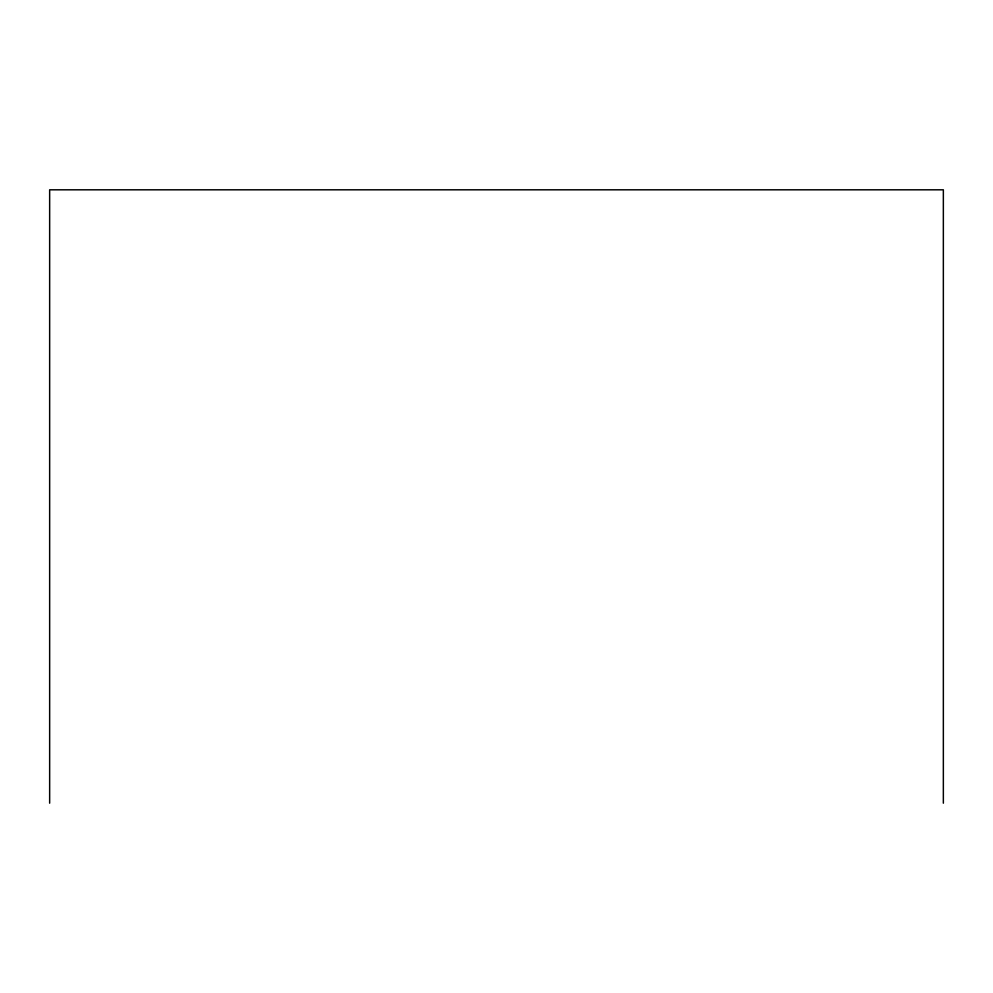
<?xml version="1.0" encoding="UTF-8"?>
<svg xmlns="http://www.w3.org/2000/svg" width="993" height="993" viewBox="0 0 993 993"><rect width="100%" height="100%" fill="white"/><g stroke="black" fill="none" stroke-linecap="round" stroke-linejoin="round"><path stroke-width="1.49" d="M943.35 803.188L943.35 189.812L49.65 189.812L49.65 803.188"/></g></svg>
